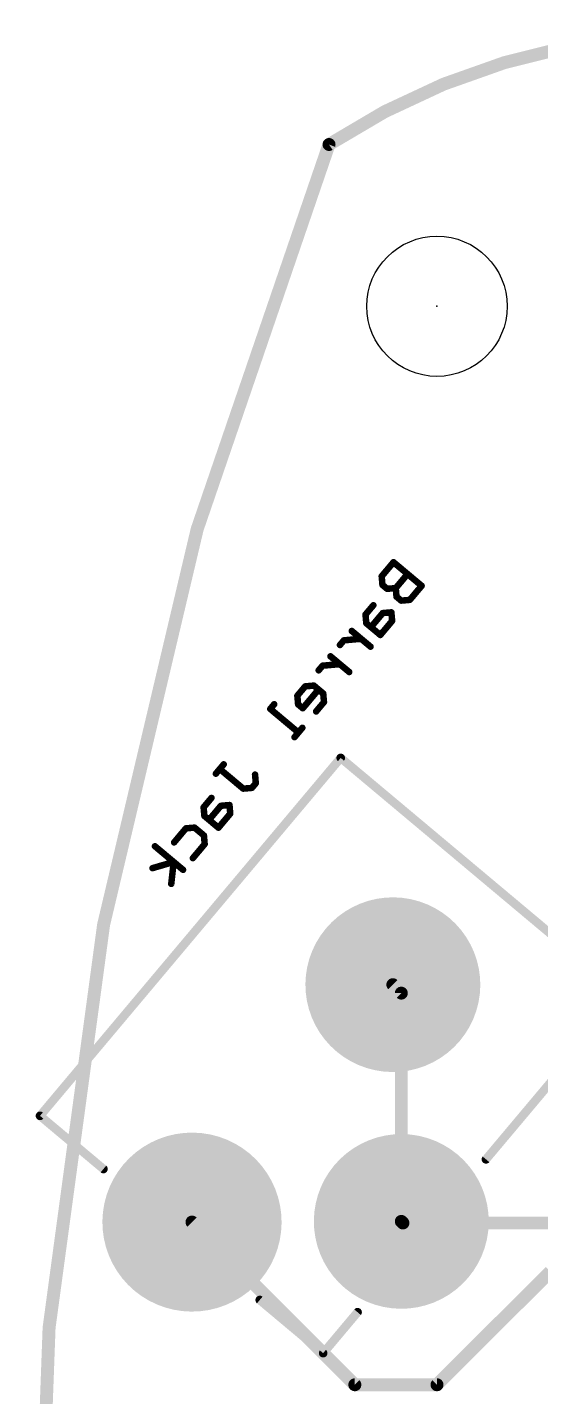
# Model space of a CAD drawing. Extents: x -33 to 32.5, y -8.9 to 49.7.
# Drawn here: x -32.5 to -20.42, y 17.5 to 49.75 of the extents above; entities that cross this region are included whole.
import ezdxf

# ---------------------------------------------------------------- set-up
doc = ezdxf.new("R2010")
doc.units = 0
for name, color, linetype in [('16', 132, 'CONTINUOUS'), ('17', 110, 'CONTINUOUS'), ('20', 53, 'CONTINUOUS'), ('22', 40, 'CONTINUOUS'), ('23', 53, 'CONTINUOUS')]:
    doc.layers.add(name, color=color, linetype=linetype)

# ---------------------------------------------------------------- blocks, each defined once
blk = doc.blocks.new('ROUNDP')
at = {"const_width": 0.5}
blk.add_lwpolyline([(0, -0.25, 1), (0, 0.25, 1), (0, -0.25)], format="xyb", dxfattribs=at)

msp = doc.modelspace()

# ---------------------------------------------------------------- linework, layer by layer
at = {"layer": '16', "const_width": 0.3048}
for points in [[(-23.8983, 27.2023), (-23.6993, 27.0032)], [(-23.6993, 27.0032), (-23.6993, 21.627)], [(-24.793, 17.78), (-28.6235, 21.6106)], [(-23.6993, 21.627), (-23.6623, 21.59)], [(-23.6623, 21.59), (1.27, 21.59)], [(-20.193, 20.447), (-22.86, 17.78)], [(-22.86, 17.78), (-24.793, 17.78)]]:
    msp.add_lwpolyline(points, dxfattribs=at)
at = {"layer": '16', "const_width": 0.1524}
for points in [[(-23.8444, 27.2562, 1), (-23.9522, 27.1485)], [(-23.6231, 27.0032, 1), (-23.7755, 27.0032)], [(-23.7532, 26.9493, 1), (-23.6454, 27.0571)], [(-28.5696, 21.6645, 1), (-28.6774, 21.5567)], [(-23.6454, 21.6809, 1), (-23.7532, 21.5732)], [(-23.7755, 21.627, 1), (-23.6231, 21.627)], [(-23.6623, 21.6662, 1), (-23.6623, 21.5138)], [(-23.7162, 21.5361, 1), (-23.6084, 21.6439)], [(-24.793, 17.8562, 1), (-24.793, 17.7038)], [(-24.8469, 17.7261, 1), (-24.7391, 17.8339)], [(-22.9139, 17.8339, 1), (-22.8061, 17.7261)], [(-22.86, 17.7038, 1), (-22.86, 17.8562)]]:
    msp.add_lwpolyline(points, format="xyb", dxfattribs=at)
at = {"layer": '20'}
for points, const_width in [([(-15.24, 49.53, 0.1696), (-25.4, 46.99)], 0.3048), ([(-25.4, 46.99, 0.1228), (-31.75, 0)], 0.3048), ([(-25.4418, 47.0537, 1), (-25.3582, 46.9263)], 0.1524), ([(-25.3292, 46.9618, 1), (-25.4708, 47.0182)], 0.1524)]:
    msp.add_lwpolyline(points, format="xyb", dxfattribs=dict(at, const_width=const_width))
msp.add_circle((-22.86, 43.18), 1.651, dxfattribs=at)
at = {"layer": '22'}
for points, const_width in [([(-23.8834, 37.1517), (-24.1611, 36.8206)], 0.1524), ([(-23.2212, 36.5961), (-23.8834, 37.1517)], 0.1524), ([(-24.1611, 36.8206), (-24.1434, 36.6176)], 0.1524), ([(-23.5523, 36.8739), (-23.8301, 36.5428)], 0.1524), ([(-24.1434, 36.6176), (-24.033, 36.525)], 0.1524), ([(-24.033, 36.525), (-23.8301, 36.5428)], 0.1524), ([(-23.8301, 36.5428), (-23.8123, 36.3398)], 0.1524), ([(-23.499, 36.265), (-23.2212, 36.5961)], 0.1524), ([(-24.3566, 36.1395), (-24.5418, 35.9187)], 0.1524), ([(-23.8123, 36.3398), (-23.702, 36.2472)], 0.1524), ([(-23.702, 36.2472), (-23.499, 36.265)], 0.1524), ([(-24.5418, 35.9187), (-24.524, 35.7158)], 0.1524), ([(-24.1359, 35.9543), (-24.4137, 35.6232)], 0.1524), ([(-24.193, 35.438), (-23.9152, 35.7691)], 0.1524), ([(-23.9329, 35.972), (-24.1359, 35.9543)], 0.1524), ([(-23.9152, 35.7691), (-23.9329, 35.972)], 0.1524), ([(-24.4239, 35.1628), (-24.8653, 35.5332)], 0.1524), ([(-24.524, 35.7158), (-24.193, 35.438)], 0.1524), ([(-25.0505, 35.3124), (-25.1431, 35.2021)], 0.1524), ([(-24.6446, 35.348), (-25.0505, 35.3124)], 0.1524), ([(-24.925, 34.5656), (-25.3664, 34.9359)], 0.1524), ([(-25.5516, 34.7152), (-25.6442, 34.6049)], 0.1524), ([(-25.1457, 34.7508), (-25.5516, 34.7152)], 0.1524), ([(-25.9602, 34.2284), (-26.1454, 34.0077)], 0.1524), ([(-26.0172, 33.7121), (-25.6469, 34.1535)], 0.1524), ([(-25.7572, 34.2461), (-25.9602, 34.2284)], 0.1524), ([(-25.5365, 34.0609), (-25.7572, 34.2461)], 0.1524), ([(-26.6896, 33.8073), (-26.7822, 33.6969)], 0.1524), ([(-26.1454, 34.0077), (-26.1276, 33.8047)], 0.1524), ([(-26.1276, 33.8047), (-26.0172, 33.7121)], 0.1524), ([(-25.7039, 33.6373), (-25.5187, 33.858)], 0.1524), ([(-25.5187, 33.858), (-25.5365, 34.0609)], 0.1524), ([(-26.7822, 33.6969), (-26.1201, 33.1413)], 0.1524), ([(-26.0275, 33.2517), (-26.2127, 33.031)], 0.1524), ([(-25.1251, 32.5435), (-32.1988, 24.1133)], 0.2032), ([(-25.1251, 32.5435), (-18.4642, 26.9543)], 0.2032), ([(-27.877, 32.3922), (-28.0622, 32.1715)], 0.1524), ([(-27.4179, 31.8188), (-27.9696, 32.2818)], 0.1524), ([(-27.1223, 31.9469), (-27.2149, 31.8366)], 0.1524), ([(-27.1401, 32.1499), (-27.1223, 31.9469)], 0.1524), ([(-28.1651, 31.6007), (-28.3503, 31.38)], 0.1524), ([(-27.2149, 31.8366), (-27.4179, 31.8188)], 0.1524), ([(-28.3503, 31.38), (-28.3325, 31.177)], 0.1524), ([(-27.9444, 31.4155), (-28.2222, 31.0844)], 0.1524), ([(-28.0014, 30.8992), (-27.7237, 31.2303)], 0.1524), ([(-27.7414, 31.4332), (-27.9444, 31.4155)], 0.1524), ([(-27.7237, 31.2303), (-27.7414, 31.4332)], 0.1524), ([(-29.0442, 30.553), (-28.7664, 30.884)], 0.1524), ([(-28.7664, 30.884), (-28.5635, 30.9018)], 0.1524), ([(-28.5635, 30.9018), (-28.3428, 30.7166)], 0.1524), ([(-28.3325, 31.177), (-28.0014, 30.8992)], 0.1524), ([(-28.3428, 30.7166), (-28.325, 30.5136)], 0.1524), ([(-28.8337, 29.9073), (-29.4959, 30.4629)], 0.1524), ([(-28.325, 30.5136), (-28.6028, 30.1826)], 0.1524), ([(-29.0544, 30.0925), (-29.5529, 29.9467)], 0.1524), ([(-29.1115, 29.5763), (-29.0544, 30.0925)], 0.1524), ([(-18.4642, 26.9543), (-21.7077, 23.0888)], 0.2032), ([(-32.1988, 24.1133), (-30.7069, 22.8614)], 0.2032), ([(-25.5379, 18.5241), (-27.0299, 19.776)], 0.2032), ([(-25.5379, 18.5241), (-24.7288, 19.4884)], 0.2032)]:
    msp.add_lwpolyline(points, dxfattribs=dict(at, const_width=const_width))
for points, const_width in [([(-23.8589, 37.1808, 1), (-23.9078, 37.1225)], 0.0762), ([(-23.8542, 37.1272, 1), (-23.9125, 37.1761)], 0.0762), ([(-24.1232, 36.8239, 1), (-24.1991, 36.8173)], 0.0762), ([(-24.1903, 36.8451, 1), (-24.132, 36.7961)], 0.0762), ([(-23.5231, 36.8494, 1), (-23.5815, 36.8983)], 0.0762), ([(-24.1189, 36.6468, 1), (-24.1679, 36.5885)], 0.0762), ([(-24.1813, 36.6143, 1), (-24.1054, 36.621)], 0.0762), ([(-24.0364, 36.563, 1), (-24.0297, 36.4871)], 0.0762), ([(-24.0575, 36.4959, 1), (-24.0085, 36.5542)], 0.0762), ([(-23.8593, 36.5673, 1), (-23.8009, 36.5183)], 0.0762), ([(-23.7921, 36.5461, 1), (-23.868, 36.5395)], 0.0762), ([(-23.8268, 36.5048, 1), (-23.8334, 36.5808)], 0.0762), ([(-23.192, 36.5716, 1), (-23.2504, 36.6206)], 0.0762), ([(-23.2457, 36.5669, 1), (-23.1967, 36.6253)], 0.0762), ([(-24.3274, 36.115, 1), (-24.3858, 36.1639)], 0.0762), ([(-23.7878, 36.369, 1), (-23.8368, 36.3107)], 0.0762), ([(-23.8503, 36.3365, 1), (-23.7744, 36.3432)], 0.0762), ([(-23.7053, 36.2852, 1), (-23.6987, 36.2093)], 0.0762), ([(-23.7265, 36.2181, 1), (-23.6775, 36.2764)], 0.0762), ([(-23.5282, 36.2895, 1), (-23.4698, 36.2405)], 0.0762), ([(-23.4957, 36.227, 1), (-23.5023, 36.303)], 0.0762), ([(-24.571, 35.9432, 1), (-24.5126, 35.8943)], 0.0762), ([(-24.5038, 35.9221, 1), (-24.5797, 35.9154)], 0.0762), ([(-24.1392, 35.9922, 1), (-24.1326, 35.9163)], 0.0762), ([(-24.1067, 35.9298, 1), (-24.1651, 35.9787)], 0.0762), ([(-23.895, 35.9753, 1), (-23.9709, 35.9687)], 0.0762), ([(-23.9531, 35.7657, 1), (-23.8772, 35.7724)], 0.0762), ([(-23.886, 35.7446, 1), (-23.9444, 35.7935)], 0.0762), ([(-23.9296, 35.9341, 1), (-23.9362, 36.01)], 0.0762), ([(-24.8408, 35.5623, 1), (-24.8898, 35.504)], 0.0762), ([(-24.4995, 35.745, 1), (-24.5485, 35.6866)], 0.0762), ([(-24.562, 35.7125, 1), (-24.4861, 35.7191)], 0.0762), ([(-24.4429, 35.6477, 1), (-24.3845, 35.5987)], 0.0762), ([(-24.2221, 35.4625, 1), (-24.1638, 35.4135)], 0.0762), ([(-24.2174, 35.4088, 1), (-24.1685, 35.4672)], 0.0762), ([(-25.1723, 35.2266, 1), (-25.1139, 35.1776)], 0.0762), ([(-25.0538, 35.3504, 1), (-25.0472, 35.2745)], 0.0762), ([(-25.0213, 35.288, 1), (-25.0797, 35.3369)], 0.0762), ([(-24.6413, 35.31, 1), (-24.6479, 35.3859)], 0.0762), ([(-24.4484, 35.1336, 1), (-24.3994, 35.192)], 0.0762), ([(-25.342, 34.9651, 1), (-25.3909, 34.9068)], 0.0762), ([(-25.6734, 34.6294, 1), (-25.615, 34.5804)], 0.0762), ([(-25.555, 34.7532, 1), (-25.5483, 34.6773)], 0.0762), ([(-25.5224, 34.6907, 1), (-25.5808, 34.7397)], 0.0762), ([(-25.1424, 34.7128, 1), (-25.1491, 34.7887)], 0.0762), ([(-24.9495, 34.5364, 1), (-24.9005, 34.5947)], 0.0762), ([(-25.9635, 34.2663, 1), (-25.9568, 34.1904)], 0.0762), ([(-25.931, 34.2039, 1), (-25.9893, 34.2529)], 0.0762), ([(-25.7327, 34.2753, 1), (-25.7817, 34.217)], 0.0762), ([(-25.7539, 34.2082, 1), (-25.7605, 34.2841)], 0.0762), ([(-25.6177, 34.1291, 1), (-25.676, 34.178)], 0.0762), ([(-26.6604, 33.7828, 1), (-26.7188, 33.8318)], 0.0762), ([(-26.1074, 34.011, 1), (-26.1833, 34.0044)], 0.0762), ([(-26.1745, 34.0322, 1), (-26.1162, 33.9832)], 0.0762), ([(-26.1031, 33.8339, 1), (-26.1521, 33.7755)], 0.0762), ([(-25.4985, 34.0643, 1), (-25.5745, 34.0576)], 0.0762), ([(-25.561, 34.0318, 1), (-25.512, 34.0901)], 0.0762), ([(-25.5567, 33.8547, 1), (-25.4808, 33.8613)], 0.0762), ([(-25.4896, 33.8335, 1), (-25.5479, 33.8825)], 0.0762), ([(-26.7577, 33.7261, 1), (-26.8067, 33.6677)], 0.0762), ([(-26.8114, 33.7214, 1), (-26.753, 33.6724)], 0.0762), ([(-26.1655, 33.8014, 1), (-26.0896, 33.8081)], 0.0762), ([(-26.0464, 33.7366, 1), (-25.9881, 33.6876)], 0.0762), ([(-26.0417, 33.6829, 1), (-25.9927, 33.7413)], 0.0762), ([(-25.7331, 33.6618, 1), (-25.6747, 33.6128)], 0.0762), ([(-25.9983, 33.2272, 1), (-26.0567, 33.2762)], 0.0762), ([(-26.2419, 33.0555, 1), (-26.1835, 33.0065)], 0.0762), ([(-26.1446, 33.1122, 1), (-26.0956, 33.1705)], 0.0762), ([(-25.0924, 32.5824, 1), (-25.1577, 32.5046)], 0.1016), ([(-25.0862, 32.5108, 1), (-25.164, 32.5761)], 0.1016), ([(-27.9451, 32.311, 1), (-27.9941, 32.2526)], 0.0762), ([(-27.8478, 32.3677, 1), (-27.9062, 32.4167)], 0.0762), ([(-28.0914, 32.1959, 1), (-28.033, 32.147)], 0.0762), ([(-27.1021, 32.1532, 1), (-27.178, 32.1466)], 0.0762), ([(-27.1603, 31.9436, 1), (-27.0844, 31.9503)], 0.0762), ([(-27.0931, 31.9224, 1), (-27.1515, 31.9714)], 0.0762), ([(-28.1359, 31.5762, 1), (-28.1943, 31.6252)], 0.0762), ([(-27.4212, 31.8568, 1), (-27.4145, 31.7809)], 0.0762), ([(-27.4424, 31.7896, 1), (-27.3934, 31.848)], 0.0762), ([(-27.2441, 31.8611, 1), (-27.1857, 31.8121)], 0.0762), ([(-27.2116, 31.7986, 1), (-27.2182, 31.8745)], 0.0762), ([(-28.3795, 31.4045, 1), (-28.3211, 31.3555)], 0.0762), ([(-28.3123, 31.3833, 1), (-28.3882, 31.3766)], 0.0762), ([(-27.9477, 31.4534, 1), (-27.941, 31.3775)], 0.0762), ([(-27.9152, 31.391, 1), (-27.9735, 31.44)], 0.0762), ([(-27.7035, 31.4366, 1), (-27.7794, 31.4299)], 0.0762), ([(-27.6945, 31.2058, 1), (-27.7528, 31.2548)], 0.0762), ([(-27.7381, 31.3953, 1), (-27.7447, 31.4712)], 0.0762), ([(-28.7697, 30.922, 1), (-28.7631, 30.8461)], 0.0762), ([(-28.7372, 30.8595, 1), (-28.7956, 30.9085)], 0.0762), ([(-28.539, 30.931, 1), (-28.5879, 30.8726)], 0.0762), ([(-28.5601, 30.8638, 1), (-28.5668, 30.9397)], 0.0762), ([(-28.308, 31.2062, 1), (-28.357, 31.1478)], 0.0762), ([(-28.3705, 31.1737, 1), (-28.2946, 31.1803)], 0.0762), ([(-28.2513, 31.1089, 1), (-28.193, 31.0599)], 0.0762), ([(-28.0306, 30.9237, 1), (-27.9723, 30.8747)], 0.0762), ([(-28.0259, 30.87, 1), (-27.977, 30.9284)], 0.0762), ([(-27.7616, 31.227, 1), (-27.6857, 31.2336)], 0.0762), ([(-28.3048, 30.7199, 1), (-28.3807, 30.7133)], 0.0762), ([(-28.3672, 30.6874, 1), (-28.3183, 30.7458)], 0.0762), ([(-29.4714, 30.4921, 1), (-29.5203, 30.4337)], 0.0762), ([(-29.0734, 30.5775, 1), (-29.015, 30.5285)], 0.0762), ([(-28.363, 30.5103, 1), (-28.287, 30.517)], 0.0762), ([(-28.2958, 30.4891, 1), (-28.3542, 30.5381)], 0.0762), ([(-29.5636, 29.9832, 1), (-29.5422, 29.9101)], 0.0762), ([(-29.0166, 30.0883, 1), (-29.0923, 30.0967)], 0.0762), ([(-29.0437, 30.056, 1), (-29.0651, 30.1291)], 0.0762), ([(-28.632, 30.2071, 1), (-28.5736, 30.1581)], 0.0762), ([(-28.8582, 29.8782, 1), (-28.8092, 29.9365)], 0.0762), ([(-29.1494, 29.5805, 1), (-29.0737, 29.5721)], 0.0762), ([(-32.2378, 24.146, 1), (-32.1599, 24.0807)], 0.1016), ([(-32.1662, 24.1522, 1), (-32.2315, 24.0744)], 0.1016), ([(-30.7395, 22.8225, 1), (-30.6742, 22.9003)], 0.1016), ([(-21.7466, 23.1215, 1), (-21.6688, 23.0562)], 0.1016), ([(-26.9972, 19.8149, 1), (-27.0625, 19.7371)], 0.1016), ([(-24.6899, 19.4558, 1), (-24.7677, 19.5211)], 0.1016), ([(-25.5768, 18.5568, 1), (-25.499, 18.4915)], 0.1016), ([(-25.5706, 18.4852, 1), (-25.5053, 18.5631)], 0.1016)]:
    msp.add_lwpolyline(points, format="xyb", dxfattribs=dict(at, const_width=const_width))
at = {"layer": '23'}
msp.add_point((-22.86, 43.18), dxfattribs=at)

# ---------------------------------------------------------------- block references
at = {"layer": '17'}
for p, xscale, yscale, rotation in [((-23.8983, 27.2023), 4.1148, 4.1148, 320), ((-23.8983, 27.2023), 4.1148, 4.1148, 320), ((-28.6235, 21.6106), 4.216, 4.216, 320), ((-28.6235, 21.6106), 4.216, 4.216, 320), ((-23.6993, 21.627), 4.1148, 4.1148, 230), ((-23.6993, 21.627), 4.1148, 4.1148, 230)]:
    msp.add_blockref('ROUNDP', p, dxfattribs=dict(at, xscale=xscale, yscale=yscale, rotation=rotation))

doc.saveas('drawing.dxf')
